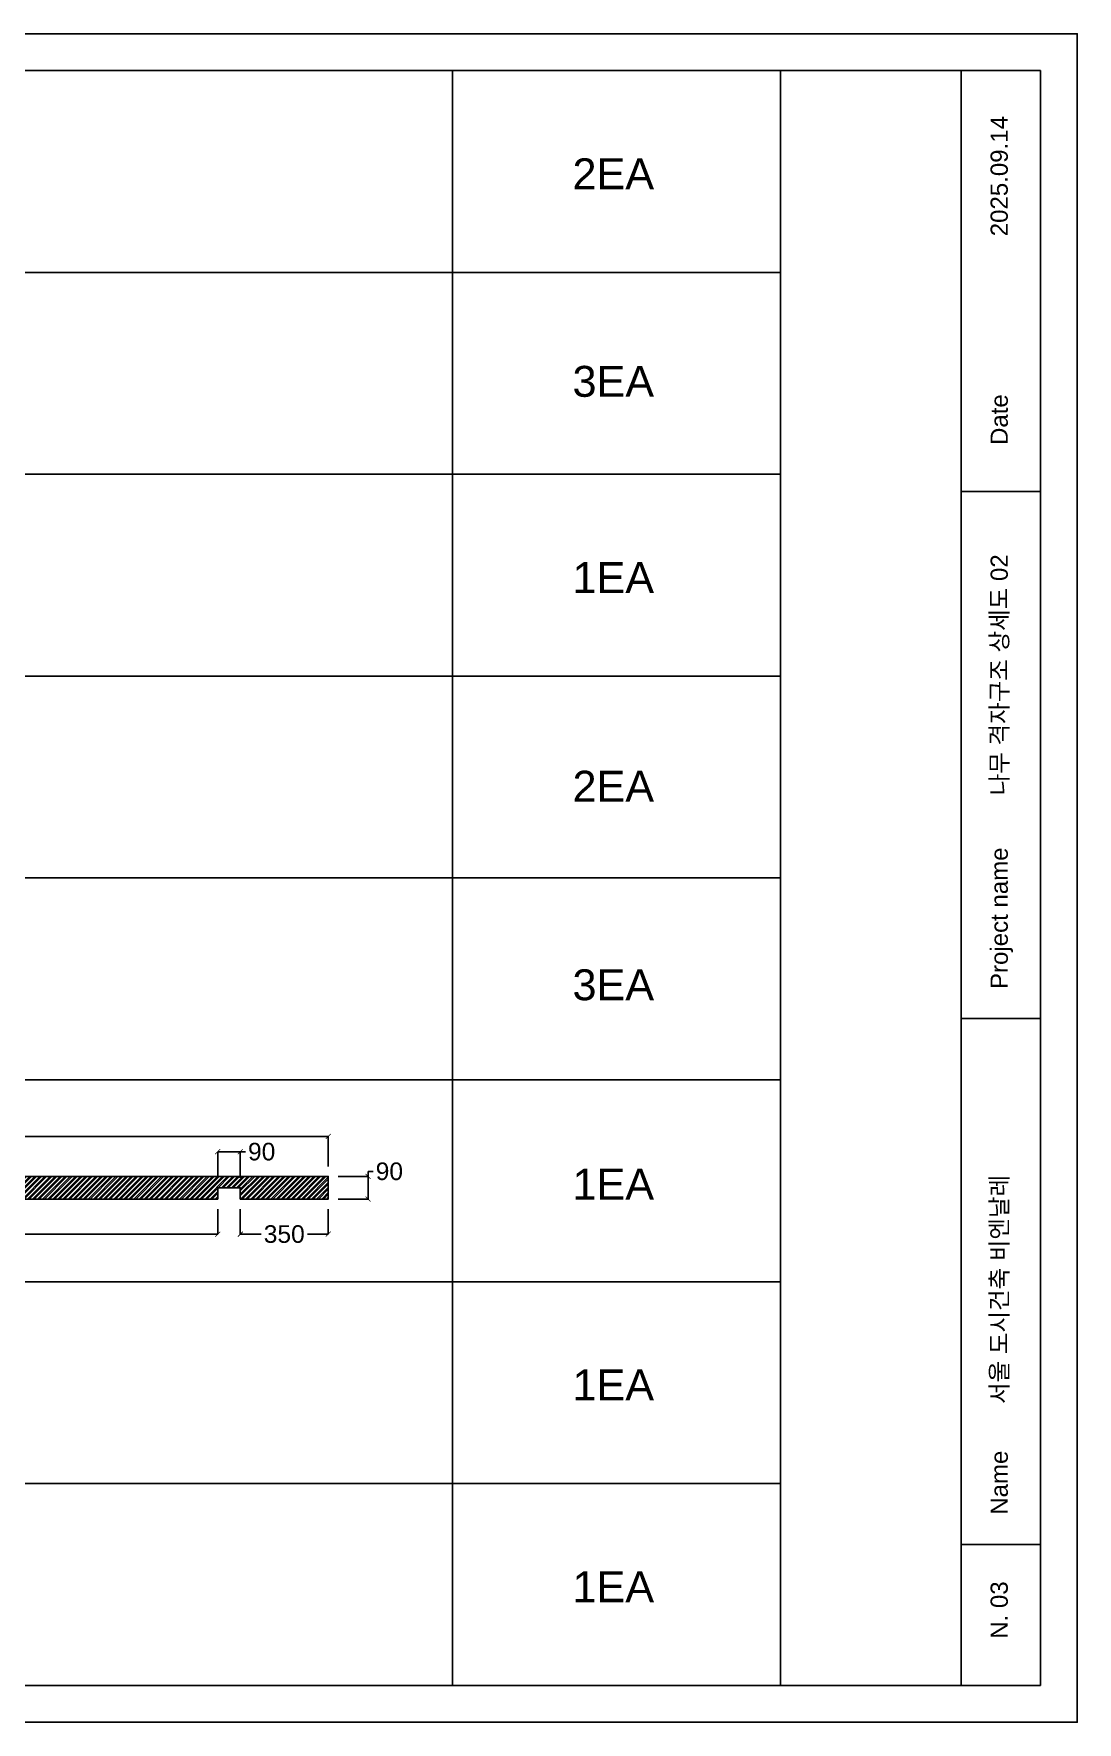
# Model space of a CAD drawing. Header units: millimetres. Extents: x 13722 to 114356, y -17117 to 61088.
# Drawn here: x 108994 to 113149, y 3745 to 10469 of the extents above; entities that cross this region are included whole.
import ezdxf

# ---------------------------------------------------------------- set-up
doc = ezdxf.new("R2010")
doc.units = ezdxf.units.MM
for name, color, linetype in [('00_dim', 6, 'Continuous'), ('02', 250, 'Continuous'), ('03', 8, 'Continuous'), ('0_CUT', 250, 'Continuous')]:
    doc.layers.add(name, color=color, linetype=linetype)
doc.styles.get("Standard").update_dxf_attribs({"font": 'Arial.ttf'})
doc.dimstyles.new('큰도면Standard', dxfattribs={"dimtxt": 70, "dimasz": 20, "dimexe": 0.18, "dimexo": 40, "dimgap": 15, "dimtad": 0, "dimtih": 1, "dimtoh": 1, "dimdec": 0, "dimzin": 0, "dimdsep": 46, "dimtxsty": 'Standard', "dimblk": 'ARCHTICK', "dimcen": 0.09, "dimadec": 0, "dimazin": 0, "dimtfac": 1, "dimtdec": 0, "dimtofl": 0, "dimtmove": 0, "dimatfit": 3, "dimfxl": 1, "dimtolj": 1, "dimtzin": 0, "dimarcsym": 0})

# ---------------------------------------------------------------- blocks, each defined once
blk = doc.blocks.new('_ArchTick')
at = {"color": 0, "linetype": 'ByBlock', "const_width": 0.15}
blk.add_lwpolyline([(-0.5, -0.5), (0.5, 0.5)], dxfattribs=at)
blk = doc.blocks.new('*D117')
at = {"layer": '00_dim', "color": 0, "lineweight": -2, "transparency": 16777216}
for p, q in [((105366, 5958.7), (105366, 6078.3)), ((105366, 6078.1), (107645.2, 6078.1)), ((110166, 6078.1), (107886.8, 6078.1)), ((110166, 5958.7), (110166, 6078.3))]:
    blk.add_line(p, q, dxfattribs=at)
at = {"layer": 'Defpoints', "color": 0, "transparency": 16777216}
for p in [(110166, 6078.1), (105366, 5918.7), (110166, 5918.7)]:
    blk.add_point(p, dxfattribs=at)
at = {"layer": '00_dim', "color": 0, "lineweight": -2, "transparency": 16777216, "xscale": 20, "yscale": 20, "zscale": 20, "rotation": 180}
blk.add_blockref('_ArchTick', (105366, 6078.1), dxfattribs=at)
at = {"layer": '00_dim', "color": 0, "lineweight": -2, "transparency": 16777216, "xscale": 20, "yscale": 20, "zscale": 20}
blk.add_blockref('_ArchTick', (110166, 6078.1), dxfattribs=at)
at = {"layer": '00_dim', "color": 0, "transparency": 16777216, "insert": (107766, 6078.1), "char_height": 70, "attachment_point": 5}
blk.add_mtext('\\A1;4800', dxfattribs=at)
blk = doc.blocks.new('*D118')
at = {"layer": '00_dim', "color": 0, "lineweight": -2, "transparency": 16777216}
for p, q in [((109816, 5788.7), (109816, 5688.6)), ((110166, 5788.7), (110166, 5688.6)), ((109816, 5688.8), (109898.8, 5688.8)), ((110166, 5688.8), (110083.2, 5688.8))]:
    blk.add_line(p, q, dxfattribs=at)
at = {"layer": 'Defpoints', "color": 0, "transparency": 16777216}
for p in [(109816, 5828.7), (110166, 5828.7), (109816, 5688.8)]:
    blk.add_point(p, dxfattribs=at)
at = {"layer": '00_dim', "color": 0, "lineweight": -2, "transparency": 16777216, "xscale": 20, "yscale": 20, "zscale": 20, "rotation": 180}
blk.add_blockref('_ArchTick', (109816, 5688.8), dxfattribs=at)
at = {"layer": '00_dim', "color": 0, "lineweight": -2, "transparency": 16777216, "xscale": 20, "yscale": 20, "zscale": 20}
blk.add_blockref('_ArchTick', (110166, 5688.8), dxfattribs=at)
at = {"layer": '00_dim', "color": 0, "transparency": 16777216, "insert": (109991, 5688.8), "char_height": 70, "attachment_point": 5}
blk.add_mtext('\\A1;350', dxfattribs=at)
blk = doc.blocks.new('*D119')
at = {"layer": '00_dim', "color": 0, "lineweight": -2, "transparency": 16777216}
for p, q in [((107326, 5788.7), (107326, 5688.4)), ((109726, 5788.7), (109726, 5688.4)), ((107326, 5688.6), (108406, 5688.6)), ((109726, 5688.6), (108646, 5688.6))]:
    blk.add_line(p, q, dxfattribs=at)
at = {"layer": 'Defpoints', "color": 0, "transparency": 16777216}
for p in [(107326, 5828.7), (109726, 5828.7), (107326, 5688.6)]:
    blk.add_point(p, dxfattribs=at)
at = {"layer": '00_dim', "color": 0, "lineweight": -2, "transparency": 16777216, "xscale": 20, "yscale": 20, "zscale": 20, "rotation": 180}
blk.add_blockref('_ArchTick', (107326, 5688.6), dxfattribs=at)
at = {"layer": '00_dim', "color": 0, "lineweight": -2, "transparency": 16777216, "xscale": 20, "yscale": 20, "zscale": 20}
blk.add_blockref('_ArchTick', (109726, 5688.6), dxfattribs=at)
at = {"layer": '00_dim', "color": 0, "transparency": 16777216, "insert": (108526, 5688.6), "char_height": 70, "attachment_point": 5}
blk.add_mtext('\\A1;2400', dxfattribs=at)
blk = doc.blocks.new('*D123')
at = {"layer": '00_dim', "color": 0, "lineweight": -2, "transparency": 16777216}
for p, q in [((110206, 5918.7), (110324.7, 5918.7)), ((110324.5, 5918.7), (110324.5, 5938.7)), ((110324.5, 5938.7), (110344.5, 5938.7)), ((110324.5, 5828.7), (110324.5, 5918.7)), ((110206, 5828.7), (110324.7, 5828.7))]:
    blk.add_line(p, q, dxfattribs=at)
at = {"layer": 'Defpoints', "color": 0, "transparency": 16777216}
for p in [(110166, 5918.7), (110324.5, 5918.7), (110166, 5828.7)]:
    blk.add_point(p, dxfattribs=at)
at = {"layer": '00_dim', "color": 0, "lineweight": -2, "transparency": 16777216, "xscale": 20, "yscale": 20, "zscale": 20}
for p, rotation in [((110324.5, 5918.7), 90), ((110324.5, 5828.7), 270)]:
    blk.add_blockref('_ArchTick', p, dxfattribs=dict(at, rotation=rotation))
at = {"layer": '00_dim', "color": 0, "transparency": 16777216, "insert": (110409.5, 5938.7), "char_height": 70, "attachment_point": 5}
blk.add_mtext('\\A1;90', dxfattribs=at)
blk = doc.blocks.new('*D127')
at = {"layer": '00_dim', "color": 0, "lineweight": -2, "transparency": 16777216}
for p, q in [((109726, 5913.7), (109726, 6017.2)), ((109726, 6017), (109816, 6017)), ((109816, 5913.7), (109816, 6017.2)), ((109816, 6017), (109836, 6017))]:
    blk.add_line(p, q, dxfattribs=at)
at = {"layer": 'Defpoints', "color": 0, "transparency": 16777216}
for p in [(109816, 6017), (109726, 5873.7), (109816, 5873.7)]:
    blk.add_point(p, dxfattribs=at)
at = {"layer": '00_dim', "color": 0, "lineweight": -2, "transparency": 16777216, "xscale": 20, "yscale": 20, "zscale": 20, "rotation": 180}
blk.add_blockref('_ArchTick', (109726, 6017), dxfattribs=at)
at = {"layer": '00_dim', "color": 0, "lineweight": -2, "transparency": 16777216, "xscale": 20, "yscale": 20, "zscale": 20}
blk.add_blockref('_ArchTick', (109816, 6017), dxfattribs=at)
at = {"layer": '00_dim', "color": 0, "transparency": 16777216, "insert": (109901, 6017), "char_height": 70, "attachment_point": 5}
blk.add_mtext('\\A1;90', dxfattribs=at)

msp = doc.modelspace()

# ---------------------------------------------------------------- hatches: boundary and pattern name
at = {"layer": '03'}
h = msp.add_hatch(dxfattribs=at)
h.set_pattern_fill('ANSI32', color=256, scale=1.5)
h.set_pattern_definition([(45, (12483.913, 1602.995), (-10.1027881, 10.1027881), []), (45, (12490.648, 1602.995), (-10.1027881, 10.1027881), [])])
h.paths.add_polyline_path([(105366, 5918.7), (105366, 5828.7), (105716, 5828.7), (105716, 5873.7), (105806, 5873.7), (105806, 5828.7), (107236, 5828.7), (107236, 5873.7), (107326, 5873.7), (107326, 5828.7), (109726, 5828.7), (109726, 5873.7), (109816, 5873.7), (109816, 5828.7), (110166, 5828.7), (110166, 5918.7)])

# ---------------------------------------------------------------- linework, layer by layer
at = {"layer": '00_dim'}
msp.add_lwpolyline([(103639.9, 10468.6), (103639.9, 3745.3), (113148.5, 3745.3), (113148.5, 10468.6)], close=True, dxfattribs=at)
at = {"layer": '02'}
msp.add_lwpolyline([(105716, 5828.7), (105716, 5873.7), (105806, 5873.7), (105806, 5828.7), (107236, 5828.7), (107236, 5873.7), (107326, 5873.7), (107326, 5828.7), (109726, 5828.7), (109726, 5873.7), (109816, 5873.7), (109816, 5828.7), (110166, 5828.7), (110166, 5918.7), (105366, 5918.7), (105366, 5828.7)], close=True, dxfattribs=at)
at = {"layer": '03'}
for p, q in [((110660.8, 10321.8), (110660.8, 3892.2)), ((103786.8, 9518.1), (111967.5, 9518.1)), ((103786.8, 8714.4), (111967.5, 8714.4)), ((112686.2, 8645.8), (113001.7, 8645.8)), ((103786.8, 7910.7), (111967.5, 7910.7)), ((103786.8, 7107), (111967.5, 7107)), ((112686.2, 6546.9), (113001.7, 6546.9)), ((103786.8, 6303.3), (111967.5, 6303.3)), ((103786.8, 5499.6), (111967.5, 5499.6)), ((103786.8, 4695.9), (111967.5, 4695.9)), ((112686.2, 4453.4), (113001.7, 4453.4))]:
    msp.add_line(p, q, dxfattribs=at)
for points in [[(103786.8, 10321.8), (103786.8, 3892.2), (113001.7, 3892.2), (113001.7, 10321.8)], [(103786.8, 10321.8), (111967.5, 10321.8), (111967.5, 3892.2), (103786.8, 3892.2)], [(113001.7, 10321.8), (113001.7, 3892.2), (112686.2, 3892.2), (112686.2, 10321.8)]]:
    msp.add_lwpolyline(points, close=True, dxfattribs=at)

# ---------------------------------------------------------------- texts
at = {"layer": '00_dim'}
for s, p in [('2EA', (111138.8, 9849.7)), ('3EA', (111138.8, 9023.1)), ('1EA', (111138.8, 8241.7)), ('2EA', (111138.8, 7410.9)), ('3EA', (111138.8, 6620.3)), ('1EA', (111138.8, 5826.3)), ('1EA', (111138.8, 5027)), ('1EA', (111138.8, 4223.3))]:
    msp.add_text(s, height=123.02, dxfattribs=at).set_placement(p)
at = {"layer": '0_CUT'}
for s, p in [('2025.09.14', (112872, 9662.3)), ('Date', (112872, 8831.2)), ('나무 격자구조 상세도 02', (112872, 7436.2)), ('Project name', (112872, 6665)), ('서울 도시건축 비엔날레', (112872, 5012.5)), ('Name', (112872, 4571.6)), ('N. 03', (112872, 4077.6))]:
    msp.add_text(s, height=68.49, rotation=90, dxfattribs=at).set_placement(p)

# ---------------------------------------------------------------- dimensions: what is measured, and where the dimension line sits
at = {"layer": '00_dim'}
for base, p1, p2, picture, middle in [((110166, 6078.1), (105366, 5918.7), (110166, 5918.7), '*D117', (107766, 6078.1)), ((109816, 6017), (109726, 5873.7), (109816, 5873.7), '*D127', (109901, 6017)), ((107326, 5688.6), (109726, 5828.7), (107326, 5828.7), '*D119', (108526, 5688.6)), ((109816, 5688.8), (110166, 5828.7), (109816, 5828.7), '*D118', (109991, 5688.8))]:
    dim = msp.add_linear_dim(base=base, p1=p1, p2=p2, dimstyle='큰도면Standard', dxfattribs=at)
    dim.commit()
    dim.dimension.update_dxf_attribs({"geometry": picture, "text_midpoint": middle})
dim = msp.add_linear_dim(base=(110324.5, 5918.7), p1=(110166, 5828.7), p2=(110166, 5918.7), angle=90, dimstyle='큰도면Standard', dxfattribs=at)
dim.commit()
dim.dimension.update_dxf_attribs({"geometry": '*D123', "text_midpoint": (110409.5, 5938.7)})

doc.saveas('drawing.dxf')
